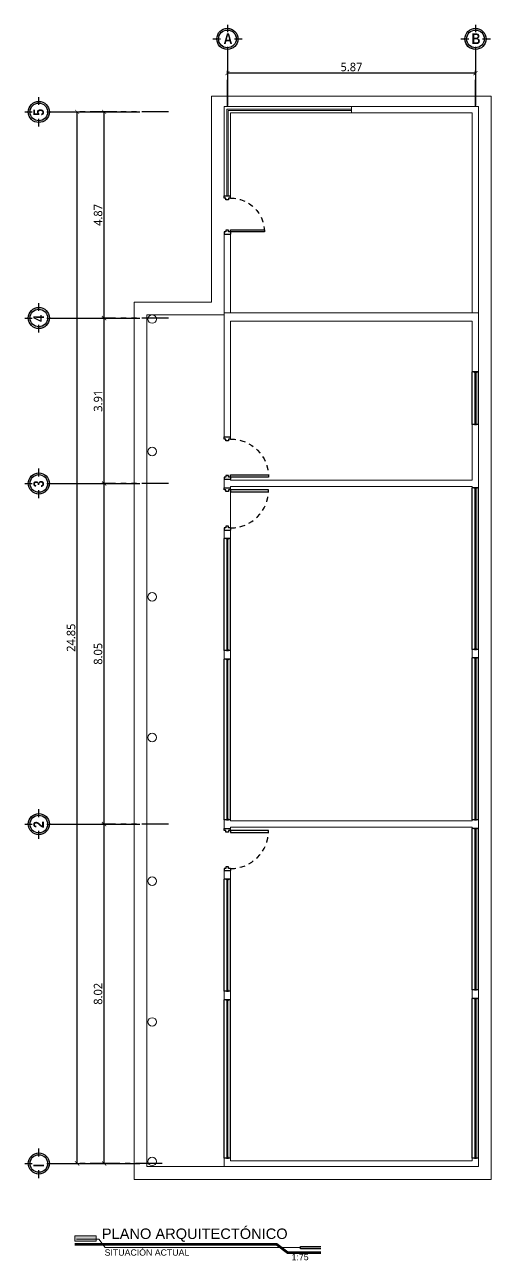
# Model space of a CAD drawing. Header units: inches. Extents: x -3.4 to 66, y -1.3 to 60.3.
# Drawn here: x 0.69 to 11.73, y -1.27 to 27.93 of the extents above; entities that cross this region are included whole.
import ezdxf

# ---------------------------------------------------------------- set-up
doc = ezdxf.new("R2010")
doc.units = ezdxf.units.IN
doc.header["$MEASUREMENT"] = 0
doc.set_wipeout_variables(frame=1)
for name, pattern in [('ACAD_ISO04W100', [30, 24, -3, 0, -3]), ('HIDDEN', [0.375, 0.25, -0.125]), ('PHANTOM2', [1.25, 0.625, -0.125, 0.125, -0.125, 0.125, -0.125])]:
    doc.linetypes.add(name, pattern=pattern)
for name, color, linetype, lineweight in [('.2', 40, 'Continuous', 20), ('.3EJES', 1, 'Continuous', 20), ('muros.15', 6, 'Continuous', 9)]:
    doc.layers.add(name, color=color, linetype=linetype, lineweight=lineweight)
for name, color, linetype in [('07-Ejes', 8, 'Continuous'), ('Puertas F', 5, 'Continuous'), ('Ventanas F', 40, 'Continuous')]:
    doc.layers.add(name, color=color, linetype=linetype)
doc.styles.add('100 dani medio', font='trebuc.ttf', dxfattribs={"height": 2})
doc.styles.add('dani-100Textos', font='techb___.ttf', dxfattribs={"height": 0.25})
doc.styles.add('SWIS', font='swissi.ttf')
doc.dimstyles.new('A100', dxfattribs={"dimscale": 0, "dimtxt": 2.5, "dimasz": 1, "dimexe": 0.5, "dimexo": 0.625, "dimgap": 0.4, "dimtad": 1, "dimdsep": 46, "dimtxsty": '100 dani medio', "dimblk": 'ARCHTICK', "dimcen": 2.5, "dimclrd": 1, "dimclre": 1, "dimclrt": 3, "dimadec": 0, "dimazin": 0, "dimtfac": 1, "dimtmove": 1, "dimatfit": 3, "dimfxl": 1, "dimarcsym": 0})

# ---------------------------------------------------------------- blocks, each defined once
blk = doc.blocks.new('*U27')
blk.add_wipeout([(193.598, 122.767), (192.598, 122.767), (192.598, 122.972), (193.598, 122.972)]).dxf.layer = 'Puertas F'
at = {"layer": 'Puertas F', "color": 6}
blk.add_line((192.598, 122.942), (192.598, 122.792), dxfattribs=at)
at = {"layer": 'Puertas F', "color": 1}
for p, q in [((192.648, 122.942), (192.598, 122.942)), ((192.648, 122.901), (192.648, 122.942)), ((193.548, 122.942), (193.598, 122.942)), ((192.648, 122.792), (192.598, 122.792)), ((192.688, 122.901), (192.648, 122.901)), ((192.648, 122.792), (192.648, 122.838)), ((192.648, 122.838), (192.688, 122.838)), ((192.688, 122.838), (192.688, 122.901))]:
    blk.add_line(p, q, dxfattribs=at)
at = {"color": 1}
blk.add_wipeout([(193.498, 122.792), (193.498, 121.892), (193.548, 121.892), (193.548, 122.792)], dxfattribs=at).dxf.layer = 'Puertas F'
at = {"layer": 'Puertas F', "color": 1}
for p, q in [((193.548, 122.901), (193.548, 122.942)), ((193.508, 122.838), (193.508, 122.901)), ((193.508, 122.901), (193.548, 122.901)), ((193.548, 122.838), (193.508, 122.838)), ((193.548, 122.792), (193.548, 122.838)), ((193.548, 122.792), (193.598, 122.792))]:
    blk.add_line(p, q, dxfattribs=at)
at = {"layer": 'Puertas F', "color": 6}
blk.add_line((193.598, 122.942), (193.598, 122.792), dxfattribs=at)
at = {"layer": 'Puertas F', "color": 1}
blk.add_lwpolyline([(193.498, 122.792), (193.498, 121.892), (193.548, 121.892), (193.548, 122.792)], close=True, dxfattribs=at)
at = {"layer": 'Puertas F', "color": 1, "linetype": 'HIDDEN', "ltscale": 0.5}
blk.add_arc((193.548, 122.792), 0.9, 180, 270, dxfattribs=at)
blk = doc.blocks.new('*U29')
blk.add_wipeout([(214.297, 152.477), (214.297, 152.252), (210.497, 152.252), (210.497, 152.477)]).dxf.layer = 'Ventanas F'
at = {"layer": 'Ventanas F', "color": 1}
for p, q in [((214.28, 152.371), (210.514, 152.371)), ((214.28, 152.352), (210.514, 152.352))]:
    blk.add_line(p, q, dxfattribs=at)
for points in [[(214.297, 152.44), (210.497, 152.44)], [(214.297, 152.29), (210.497, 152.29)]]:
    blk.add_lwpolyline(points, dxfattribs=at)
at = {"layer": 'Ventanas F', "color": 6}
for points in [[(210.497, 152.29), (210.497, 152.44)], [(214.297, 152.29), (214.297, 152.44)]]:
    blk.add_lwpolyline(points, dxfattribs=at)
at = {"layer": 'Ventanas F', "color": 1}
for points in [[(210.497, 152.386), (210.497, 152.34), (210.514, 152.34), (210.514, 152.386)], [(214.297, 152.386), (214.297, 152.34), (214.28, 152.34), (214.28, 152.386)]]:
    blk.add_lwpolyline(points, close=True, dxfattribs=at)
blk = doc.blocks.new('*U30')
blk.add_wipeout([(213.147, 152.477), (213.147, 152.252), (210.497, 152.252), (210.497, 152.477)]).dxf.layer = 'Ventanas F'
at = {"layer": 'Ventanas F', "color": 1}
for p, q in [((213.13, 152.371), (210.514, 152.371)), ((213.13, 152.352), (210.514, 152.352))]:
    blk.add_line(p, q, dxfattribs=at)
for points in [[(213.147, 152.44), (210.497, 152.44)], [(213.147, 152.29), (210.497, 152.29)]]:
    blk.add_lwpolyline(points, dxfattribs=at)
at = {"layer": 'Ventanas F', "color": 6}
for points in [[(210.497, 152.29), (210.497, 152.44)], [(213.147, 152.29), (213.147, 152.44)]]:
    blk.add_lwpolyline(points, dxfattribs=at)
at = {"layer": 'Ventanas F', "color": 1}
for points in [[(210.497, 152.386), (210.497, 152.34), (210.514, 152.34), (210.514, 152.386)], [(213.147, 152.386), (213.147, 152.34), (213.13, 152.34), (213.13, 152.386)]]:
    blk.add_lwpolyline(points, close=True, dxfattribs=at)
blk = doc.blocks.new('*U33')
blk.add_wipeout([(211.737, 152.477), (211.737, 152.252), (210.497, 152.252), (210.497, 152.477)]).dxf.layer = 'Ventanas F'
at = {"layer": 'Ventanas F', "color": 1}
for p, q in [((211.72, 152.371), (210.514, 152.371)), ((211.72, 152.352), (210.514, 152.352))]:
    blk.add_line(p, q, dxfattribs=at)
for points in [[(211.737, 152.44), (210.497, 152.44)], [(211.737, 152.29), (210.497, 152.29)]]:
    blk.add_lwpolyline(points, dxfattribs=at)
at = {"layer": 'Ventanas F', "color": 6}
for points in [[(210.497, 152.29), (210.497, 152.44)], [(211.737, 152.29), (211.737, 152.44)]]:
    blk.add_lwpolyline(points, dxfattribs=at)
at = {"layer": 'Ventanas F', "color": 1}
for points in [[(210.497, 152.386), (210.497, 152.34), (210.514, 152.34), (210.514, 152.386)], [(211.737, 152.386), (211.737, 152.34), (211.72, 152.34), (211.72, 152.386)]]:
    blk.add_lwpolyline(points, close=True, dxfattribs=at)
blk = doc.blocks.new('*U31')
blk.add_wipeout([(214.242, 152.477), (214.242, 152.252), (210.497, 152.252), (210.497, 152.477)]).dxf.layer = 'Ventanas F'
at = {"layer": 'Ventanas F', "color": 1}
for p, q in [((214.225, 152.371), (210.514, 152.371)), ((214.225, 152.352), (210.514, 152.352))]:
    blk.add_line(p, q, dxfattribs=at)
for points in [[(214.242, 152.44), (210.497, 152.44)], [(214.242, 152.29), (210.497, 152.29)]]:
    blk.add_lwpolyline(points, dxfattribs=at)
at = {"layer": 'Ventanas F', "color": 6}
for points in [[(210.497, 152.29), (210.497, 152.44)], [(214.242, 152.29), (214.242, 152.44)]]:
    blk.add_lwpolyline(points, dxfattribs=at)
at = {"layer": 'Ventanas F', "color": 1}
for points in [[(210.497, 152.386), (210.497, 152.34), (210.514, 152.34), (210.514, 152.386)], [(214.242, 152.386), (214.242, 152.34), (214.225, 152.34), (214.225, 152.386)]]:
    blk.add_lwpolyline(points, close=True, dxfattribs=at)
blk = doc.blocks.new('*U28')
blk.add_wipeout([(193.598, 122.767), (192.698, 122.767), (192.698, 122.972), (193.598, 122.972)]).dxf.layer = 'Puertas F'
at = {"layer": 'Puertas F', "color": 6}
blk.add_line((192.698, 122.942), (192.698, 122.792), dxfattribs=at)
at = {"layer": 'Puertas F', "color": 1}
for p, q in [((192.748, 122.942), (192.698, 122.942)), ((192.748, 122.901), (192.748, 122.942)), ((193.548, 122.942), (193.598, 122.942)), ((192.748, 122.792), (192.698, 122.792)), ((192.788, 122.901), (192.748, 122.901)), ((192.748, 122.792), (192.748, 122.838)), ((192.748, 122.838), (192.788, 122.838)), ((192.788, 122.838), (192.788, 122.901))]:
    blk.add_line(p, q, dxfattribs=at)
at = {"color": 1}
blk.add_wipeout([(193.498, 122.792), (193.498, 121.992), (193.548, 121.992), (193.548, 122.792)], dxfattribs=at).dxf.layer = 'Puertas F'
at = {"layer": 'Puertas F', "color": 1}
for p, q in [((193.548, 122.901), (193.548, 122.942)), ((193.508, 122.838), (193.508, 122.901)), ((193.508, 122.901), (193.548, 122.901)), ((193.548, 122.838), (193.508, 122.838)), ((193.548, 122.792), (193.548, 122.838)), ((193.548, 122.792), (193.598, 122.792))]:
    blk.add_line(p, q, dxfattribs=at)
at = {"layer": 'Puertas F', "color": 6}
blk.add_line((193.598, 122.942), (193.598, 122.792), dxfattribs=at)
at = {"layer": 'Puertas F', "color": 1}
blk.add_lwpolyline([(193.498, 122.792), (193.498, 121.992), (193.548, 121.992), (193.548, 122.792)], close=True, dxfattribs=at)
at = {"layer": 'Puertas F', "color": 1, "linetype": 'HIDDEN', "ltscale": 0.5}
blk.add_arc((193.548, 122.792), 0.8, 180, 270, dxfattribs=at)
blk = doc.blocks.new('_ArchTick')
at = {"color": 0, "linetype": 'ByBlock', "const_width": 0.15}
blk.add_lwpolyline([(-0.5, -0.5), (0.5, 0.5)], dxfattribs=at)
blk = doc.blocks.new('*D72')
at = {"layer": 'Defpoints', "color": 0, "transparency": 16777216}
for p in [(5.485, 26.787), (5.485, 25.944), (11.355, 25.944)]:
    blk.add_point(p, dxfattribs=at)
at = {"layer": 'muros.15', "color": 1, "linetype": 'PHANTOM2', "lineweight": -2, "transparency": 16777216}
for p, q in [((5.485, 26.006), (5.485, 26.837)), ((11.355, 26.006), (11.355, 26.837))]:
    blk.add_line(p, q, dxfattribs=at)
at = {"layer": 'muros.15', "color": 1, "lineweight": -2, "transparency": 16777216}
blk.add_line((11.355, 26.787), (5.485, 26.787), dxfattribs=at)
at = {"layer": 'muros.15', "color": 1, "lineweight": -2, "transparency": 16777216, "xscale": 0.1, "yscale": 0.1, "zscale": 0.1, "rotation": 180}
blk.add_blockref('_ArchTick', (5.485, 26.787), dxfattribs=at)
at = {"layer": 'muros.15', "color": 1, "lineweight": -2, "transparency": 16777216, "xscale": 0.1, "yscale": 0.1, "zscale": 0.1}
blk.add_blockref('_ArchTick', (11.355, 26.787), dxfattribs=at)
at = {"layer": 'muros.15', "color": 3, "transparency": 16777216, "insert": (8.42, 26.929), "char_height": 0.2, "attachment_point": 5, "style": '100 dani medio'}
blk.add_mtext('5.87', dxfattribs=at)
blk = doc.blocks.new('*U34')
blk.add_wipeout([(214.317, 152.477), (214.317, 152.252), (210.497, 152.252), (210.497, 152.477)]).dxf.layer = 'Ventanas F'
at = {"layer": 'Ventanas F', "color": 1}
for p, q in [((214.3, 152.371), (210.514, 152.371)), ((214.3, 152.352), (210.514, 152.352))]:
    blk.add_line(p, q, dxfattribs=at)
for points in [[(214.317, 152.44), (210.497, 152.44)], [(214.317, 152.29), (210.497, 152.29)]]:
    blk.add_lwpolyline(points, dxfattribs=at)
at = {"layer": 'Ventanas F', "color": 6}
for points in [[(210.497, 152.29), (210.497, 152.44)], [(214.317, 152.29), (214.317, 152.44)]]:
    blk.add_lwpolyline(points, dxfattribs=at)
at = {"layer": 'Ventanas F', "color": 1}
for points in [[(210.497, 152.386), (210.497, 152.34), (210.514, 152.34), (210.514, 152.386)], [(214.317, 152.386), (214.317, 152.34), (214.3, 152.34), (214.3, 152.386)]]:
    blk.add_lwpolyline(points, close=True, dxfattribs=at)
blk = doc.blocks.new('*U35')
blk.add_wipeout([(214.317, 152.477), (214.317, 152.252), (210.542, 152.252), (210.542, 152.477)]).dxf.layer = 'Ventanas F'
at = {"layer": 'Ventanas F', "color": 1}
for p, q in [((214.3, 152.371), (210.559, 152.371)), ((214.3, 152.352), (210.559, 152.352))]:
    blk.add_line(p, q, dxfattribs=at)
for points in [[(214.317, 152.44), (210.542, 152.44)], [(214.317, 152.29), (210.542, 152.29)]]:
    blk.add_lwpolyline(points, dxfattribs=at)
at = {"layer": 'Ventanas F', "color": 6}
for points in [[(210.542, 152.29), (210.542, 152.44)], [(214.317, 152.29), (214.317, 152.44)]]:
    blk.add_lwpolyline(points, dxfattribs=at)
at = {"layer": 'Ventanas F', "color": 1}
for points in [[(210.542, 152.386), (210.542, 152.34), (210.559, 152.34), (210.559, 152.386)], [(214.317, 152.386), (214.317, 152.34), (214.3, 152.34), (214.3, 152.386)]]:
    blk.add_lwpolyline(points, close=True, dxfattribs=at)
blk = doc.blocks.new('*U36')
blk.add_wipeout([(214.317, 152.477), (214.317, 152.252), (210.487, 152.252), (210.487, 152.477)]).dxf.layer = 'Ventanas F'
at = {"layer": 'Ventanas F', "color": 1}
for p, q in [((214.3, 152.371), (210.504, 152.371)), ((214.3, 152.352), (210.504, 152.352))]:
    blk.add_line(p, q, dxfattribs=at)
for points in [[(214.317, 152.44), (210.487, 152.44)], [(214.317, 152.29), (210.487, 152.29)]]:
    blk.add_lwpolyline(points, dxfattribs=at)
at = {"layer": 'Ventanas F', "color": 6}
for points in [[(210.487, 152.29), (210.487, 152.44)], [(214.317, 152.29), (214.317, 152.44)]]:
    blk.add_lwpolyline(points, dxfattribs=at)
at = {"layer": 'Ventanas F', "color": 1}
for points in [[(210.487, 152.386), (210.487, 152.34), (210.504, 152.34), (210.504, 152.386)], [(214.317, 152.386), (214.317, 152.34), (214.3, 152.34), (214.3, 152.386)]]:
    blk.add_lwpolyline(points, close=True, dxfattribs=at)
blk = doc.blocks.new('eje numero')
at = {"layer": '07-Ejes'}
h = blk.add_hatch(color=1, dxfattribs=at)
h.dxf.hatch_style = 1
h.paths.add_polyline_path([(496.116, 205.549), (496.116, 205.499, -0.414214), (496.366, 205.249), (496.416, 205.249, 0.414214)])
h.paths.add_polyline_path([(495.866, 205.249), (495.816, 205.249, 0.414214), (496.116, 204.949), (496.116, 204.999, -0.414214)])
at = {"layer": '07-Ejes', "color": 1}
for points in [[(496.116, 205.651), (496.116, 205.438)], [(495.701, 205.249), (495.923, 205.249)], [(496.316, 205.249), (496.538, 205.249)]]:
    blk.add_lwpolyline(points, dxfattribs=at)
for radius in [0.3, 0.25]:
    blk.add_circle((496.116, 205.249), radius, dxfattribs=at)
blk = doc.blocks.new('*U60')
at = {"color": 1, "linetype": 'ACAD_ISO04W100', "ltscale": 0.1}
blk.add_lwpolyline([(-0.711, 0), (1.487, 0)], dxfattribs=at)
at = {"layer": '.3EJES', "xscale": 0.8340043413883207, "yscale": 0.8340043413883207, "zscale": 0.8340043413883207, "rotation": 90.00000000000001}
blk.add_blockref('eje numero', (170.278, -413.763), dxfattribs=at)
at = {"style": 'dani-100Textos'}
blk.add_attdef('1', (-0.781, -0.09), '', height=0.25, rotation=90, dxfattribs=at)
blk = doc.blocks.new('*D94')
at = {"layer": 'Defpoints', "color": 0, "transparency": 16777216}
for p in [(2.567, 9.039), (4.15, 9.039), (4, 1.019)]:
    blk.add_point(p, dxfattribs=at)
at = {"layer": 'muros.15', "color": 1, "linetype": 'PHANTOM2', "lineweight": -2, "transparency": 16777216}
for p, q in [((4.087, 9.039), (2.517, 9.039)), ((3.937, 1.019), (2.517, 1.019))]:
    blk.add_line(p, q, dxfattribs=at)
at = {"layer": 'muros.15', "color": 1, "lineweight": -2, "transparency": 16777216}
blk.add_line((2.567, 1.019), (2.567, 9.039), dxfattribs=at)
at = {"layer": 'muros.15', "color": 1, "lineweight": -2, "transparency": 16777216, "xscale": 0.1, "yscale": 0.1, "zscale": 0.1}
for p, rotation in [((2.567, 9.039), 90), ((2.567, 1.019), 270)]:
    blk.add_blockref('_ArchTick', p, dxfattribs=dict(at, rotation=rotation))
at = {"layer": 'muros.15', "color": 3, "transparency": 16777216, "insert": (2.425, 5.029), "char_height": 0.2, "attachment_point": 5, "rotation": 90, "style": '100 dani medio'}
blk.add_mtext('8.02', dxfattribs=at)
blk = doc.blocks.new('*D95')
at = {"layer": 'Defpoints', "color": 0, "transparency": 16777216}
for p in [(2.567, 17.089), (4.15, 17.089), (4.15, 9.039)]:
    blk.add_point(p, dxfattribs=at)
at = {"layer": 'muros.15', "color": 1, "linetype": 'PHANTOM2', "lineweight": -2, "transparency": 16777216}
for p, q in [((4.087, 17.089), (2.517, 17.089)), ((4.087, 9.039), (2.517, 9.039))]:
    blk.add_line(p, q, dxfattribs=at)
at = {"layer": 'muros.15', "color": 1, "lineweight": -2, "transparency": 16777216}
blk.add_line((2.567, 9.039), (2.567, 17.089), dxfattribs=at)
at = {"layer": 'muros.15', "color": 1, "lineweight": -2, "transparency": 16777216, "xscale": 0.1, "yscale": 0.1, "zscale": 0.1}
for p, rotation in [((2.567, 17.089), 90), ((2.567, 9.039), 270)]:
    blk.add_blockref('_ArchTick', p, dxfattribs=dict(at, rotation=rotation))
at = {"layer": 'muros.15', "color": 3, "transparency": 16777216, "insert": (2.425, 13.064), "char_height": 0.2, "attachment_point": 5, "rotation": 90, "style": '100 dani medio'}
blk.add_mtext('8.05', dxfattribs=at)
blk = doc.blocks.new('*D96')
at = {"layer": 'Defpoints', "color": 0, "transparency": 16777216}
for p in [(2.567, 20.999), (4.15, 20.999), (4.15, 17.089)]:
    blk.add_point(p, dxfattribs=at)
at = {"layer": 'muros.15', "color": 1, "linetype": 'PHANTOM2', "lineweight": -2, "transparency": 16777216}
for p, q in [((4.087, 20.999), (2.517, 20.999)), ((4.087, 17.089), (2.517, 17.089))]:
    blk.add_line(p, q, dxfattribs=at)
at = {"layer": 'muros.15', "color": 1, "lineweight": -2, "transparency": 16777216}
blk.add_line((2.567, 17.089), (2.567, 20.999), dxfattribs=at)
at = {"layer": 'muros.15', "color": 1, "lineweight": -2, "transparency": 16777216, "xscale": 0.1, "yscale": 0.1, "zscale": 0.1}
for p, rotation in [((2.567, 20.999), 90), ((2.567, 17.089), 270)]:
    blk.add_blockref('_ArchTick', p, dxfattribs=dict(at, rotation=rotation))
at = {"layer": 'muros.15', "color": 3, "transparency": 16777216, "insert": (2.425, 19.044), "char_height": 0.2, "attachment_point": 5, "rotation": 90, "style": '100 dani medio'}
blk.add_mtext('3.91', dxfattribs=at)
blk = doc.blocks.new('*D97')
at = {"layer": 'Defpoints', "color": 0, "transparency": 16777216}
for p in [(2.567, 25.869), (4.15, 25.869), (4.15, 20.999)]:
    blk.add_point(p, dxfattribs=at)
at = {"layer": 'muros.15', "color": 1, "linetype": 'PHANTOM2', "lineweight": -2, "transparency": 16777216}
for p, q in [((4.087, 25.869), (2.517, 25.869)), ((4.087, 20.999), (2.517, 20.999))]:
    blk.add_line(p, q, dxfattribs=at)
at = {"layer": 'muros.15', "color": 1, "lineweight": -2, "transparency": 16777216}
blk.add_line((2.567, 20.999), (2.567, 25.869), dxfattribs=at)
at = {"layer": 'muros.15', "color": 1, "lineweight": -2, "transparency": 16777216, "xscale": 0.1, "yscale": 0.1, "zscale": 0.1}
for p, rotation in [((2.567, 25.869), 90), ((2.567, 20.999), 270)]:
    blk.add_blockref('_ArchTick', p, dxfattribs=dict(at, rotation=rotation))
at = {"layer": 'muros.15', "color": 3, "transparency": 16777216, "insert": (2.425, 23.434), "char_height": 0.2, "attachment_point": 5, "rotation": 90, "style": '100 dani medio'}
blk.add_mtext('4.87', dxfattribs=at)
blk = doc.blocks.new('*D98')
at = {"layer": 'Defpoints', "color": 0, "transparency": 16777216}
for p in [(1.927, 25.869), (2.927, 25.869), (2.927, 1.019)]:
    blk.add_point(p, dxfattribs=at)
at = {"layer": 'muros.15', "color": 1, "linetype": 'PHANTOM2', "lineweight": -2, "transparency": 16777216}
for p, q in [((2.865, 25.869), (1.877, 25.869)), ((2.865, 1.019), (1.877, 1.019))]:
    blk.add_line(p, q, dxfattribs=at)
at = {"layer": 'muros.15', "color": 1, "lineweight": -2, "transparency": 16777216}
blk.add_line((1.927, 1.019), (1.927, 25.869), dxfattribs=at)
at = {"layer": 'muros.15', "color": 1, "lineweight": -2, "transparency": 16777216, "xscale": 0.1, "yscale": 0.1, "zscale": 0.1}
for p, rotation in [((1.927, 25.869), 90), ((1.927, 1.019), 270)]:
    blk.add_blockref('_ArchTick', p, dxfattribs=dict(at, rotation=rotation))
at = {"layer": 'muros.15', "color": 3, "transparency": 16777216, "insert": (1.785, 13.444), "char_height": 0.2, "attachment_point": 5, "rotation": 90, "style": '100 dani medio'}
blk.add_mtext('24.85', dxfattribs=at)
blk = doc.blocks.new('*U68')
at = {"color": 1, "linetype": 'ACAD_ISO04W100', "ltscale": 0.1}
blk.add_lwpolyline([(0, 0.711), (0, -0.673)], dxfattribs=at)
at = {"layer": '.3EJES', "xscale": 0.8340043413883207, "yscale": 0.8340043413883207, "zscale": 0.8340043413883207}
blk.add_blockref('eje numero', (-413.763, -170.278), dxfattribs=at)
at = {"style": 'dani-100Textos'}
blk.add_attdef('1', (-0.09, 0.781), '', height=0.25, dxfattribs=at)
blk = doc.blocks.new('*U67')
at = {"color": 1, "linetype": 'ACAD_ISO04W100', "ltscale": 0.1}
blk.add_lwpolyline([(0, 0.711), (0, -0.673)], dxfattribs=at)
at = {"layer": '.3EJES', "xscale": 0.8340043413883207, "yscale": 0.8340043413883207, "zscale": 0.8340043413883207}
blk.add_blockref('eje numero', (-413.763, -170.278), dxfattribs=at)
at = {"style": 'dani-100Textos'}
blk.add_attdef('1', (-0.09, 0.78), '', height=0.25, dxfattribs=at)
blk = doc.blocks.new('*U70')
at = {"layer": '.2'}
h = blk.add_hatch(color=3, dxfattribs=at)
h.dxf.hatch_style = 1
h.paths.add_polyline_path([(0.406, 0.105), (0, 0.105), (0, 0.052), (0.406, 0.052)])
h.paths.add_polyline_path([(0.406, 0.052), (0, 0.052), (0, 0.027), (0.406, 0.027)])
h.paths.add_polyline_path([(0.406, 0.027), (0, 0.027), (0, 0), (0.406, 0)])
at = {"linetype": 'ByBlock', "ltscale": 0.5}
blk.add_hatch(color=3, dxfattribs=at).paths.add_polyline_path([(4.314, -0.098), (4.314, -0.143), (4.708, -0.143), (4.708, -0.098)])
at = {"layer": '.2'}
blk.add_lwpolyline([(0.406, 0), (0, 0), (0, 0.105), (0.406, 0.105)], close=True, dxfattribs=at)
blk.add_lwpolyline([(4.314, -0.12), (0.578, -0.12), (0.458, 0.04), (0.03, 0.04)], dxfattribs=at)
at = {"color": 1, "linetype": 'ByBlock', "ltscale": 0.5}
for p, q in [((0, -0.042), (3.861, -0.042)), ((0, -0.067), (3.856, -0.067)), ((3.856, -0.067), (4.066, -0.225)), ((3.856, -0.067), (4.066, -0.225)), ((3.861, -0.042), (4.071, -0.2)), ((3.861, -0.042), (4.071, -0.2)), ((4.066, -0.225), (4.708, -0.225)), ((4.066, -0.225), (4.708, -0.225)), ((4.071, -0.2), (4.708, -0.2)), ((4.071, -0.2), (4.708, -0.2))]:
    blk.add_line(p, q, dxfattribs=at)
at = {"color": 3, "linetype": 'ByBlock'}
for p, q in [((4.314, -0.143), (4.314, -0.098)), ((4.314, -0.098), (4.708, -0.098)), ((4.708, -0.143), (4.314, -0.143))]:
    blk.add_line(p, q, dxfattribs=at)
at = {"color": 2, "style": 'SWIS'}
for tag, p, height in [('TITULO', (0.515, 0.044), 0.2), ('AMBIENTE', (0.568, -0.275), 0.12), ('ESCALA', (4.145, -0.362), 0.12)]:
    blk.add_attdef(tag, p, '', height=height, dxfattribs=at)

msp = doc.modelspace()

# ---------------------------------------------------------------- linework, layer by layer
at = {"layer": 'muros.15', "color": 1}
msp.add_lwpolyline([(3.28, 0.644), (3.28, 21.374), (5.11, 21.374), (5.11, 26.244), (11.73, 26.244), (11.73, 0.644)], close=True, dxfattribs=at)
at = {"layer": 'muros.15', "color": 3}
for points in [[(11.43, 21.124), (11.43, 25.994), (8.42, 25.994)], [(8.42, 25.844), (8.42, 25.994)], [(8.42, 25.844), (11.28, 25.844), (11.28, 21.124)], [(5.41, 23.884), (5.41, 21.124)], [(5.56, 21.124), (5.56, 23.884)]]:
    msp.add_lwpolyline(points, dxfattribs=at)
at = {"layer": 'muros.15', "color": 1}
msp.add_lwpolyline([(5.41, 0.944), (3.58, 0.944), (3.58, 21.074), (5.41, 21.074)], dxfattribs=at)
at = {"layer": 'muros.15'}
for points in [[(5.41, 21.124), (5.41, 0.944), (11.43, 0.944), (11.43, 21.124)], [(11.28, 20.924), (5.56, 20.924), (5.56, 17.164), (11.28, 17.164)], [(11.28, 8.964), (11.28, 1.084), (5.56, 1.084), (5.56, 8.964)]]:
    msp.add_lwpolyline(points, close=True, dxfattribs=at)
for points in [[(5.41, 21.074), (5.41, 20.924)], [(11.43, 21.124), (11.43, 20.924)]]:
    msp.add_lwpolyline(points, dxfattribs=at)
at = {"layer": 'muros.15', "color": 8}
for points in [[(11.28, 9.139), (11.43, 9.139)], [(11.28, 8.939), (11.43, 8.939)], [(11.28, 1.144), (11.43, 1.144)], [(11.28, 0.944), (11.43, 0.944)]]:
    msp.add_lwpolyline(points, dxfattribs=at)
at = {"layer": 'muros.15', "color": 1}
for centre, radius in [((3.705, 20.974), 0.1), ((3.705, 17.844), 0.1), ((3.705, 14.409), 0.101), ((3.705, 11.084), 0.101), ((3.705, 7.689), 0.101), ((3.705, 4.364), 0.101), ((3.705, 1.069), 0.101)]:
    msp.add_circle(centre, radius, dxfattribs=at)

# ---------------------------------------------------------------- block references
for name, p, values in [('*U68', (5.485, 26.694), {'1': 'A'}), ('*U67', (11.355, 26.694), {'1': 'B'}), ('*U60', (1.923, 25.869), {'1': '5'}), ('*U60', (1.923, 20.999), {'1': '4'}), ('*U60', (1.923, 17.089), {'1': '3'}), ('*U60', (1.923, 9.039), {'1': '2'}), ('*U60', (1.923, 1.019), {'1': 'I'})]:
    msp.add_blockref(name, p).add_auto_attribs(values)
at = {"color": 2, "xscale": 1.236689219636996, "yscale": 1.236689219636996, "zscale": 1.236689219636996}
msp.add_blockref('*U70', (1.877, -0.819), dxfattribs=at).add_auto_attribs({'TITULO': 'PLANO ARQUITECTÓNICO', 'AMBIENTE': 'SITUACIÓN ACTUAL', 'ESCALA': '1:75'})

# ---------------------------------------------------------------- dimensions: what is measured, and where the dimension line sits
at = {"layer": 'muros.15', "color": 8}
dim = msp.add_linear_dim(base=(5.485, 26.787), p1=(11.355, 25.944), p2=(5.485, 25.944), dimstyle='A100', dxfattribs=at)
dim.commit()
dim.dimension.update_dxf_attribs({"geometry": '*D72', "text_midpoint": (8.42, 26.929)})
for base, p1, p2, picture, middle in [((1.927, 25.869), (2.927, 1.019), (2.927, 25.869), '*D98', (1.785, 13.444)), ((2.567, 25.869), (4.15, 20.999), (4.15, 25.869), '*D97', (2.425, 23.434)), ((2.567, 20.999), (4.15, 17.089), (4.15, 20.999), '*D96', (2.425, 19.044)), ((2.567, 17.089), (4.15, 9.039), (4.15, 17.089), '*D95', (2.425, 13.064)), ((2.567, 9.039), (4, 1.019), (4.15, 9.039), '*D94', (2.425, 5.029))]:
    dim = msp.add_linear_dim(base=base, p1=p1, p2=p2, angle=90, dimstyle='A100', dxfattribs=at)
    dim.commit()
    dim.dimension.update_dxf_attribs({"geometry": picture, "text_midpoint": middle})

# ---------------------------------------------------------------- next in the draw order: block references
at = {"color": 1, "xscale": -1, "rotation": 90}
for name, p in [('*U28', (128.352, 216.582)), ('*U27', (128.352, 210.787))]:
    msp.add_blockref(name, p, dxfattribs=at)
at = {"xscale": -1, "rotation": 90}
for name, p in [('*U33', (163.72, 230.221)), ('*U34', (163.72, 219.436)), ('*U30', (157.85, 218.236)), ('*U31', (157.85, 215.386)), ('*U35', (163.72, 215.461))]:
    msp.add_blockref(name, p, dxfattribs=at)
at = {"color": 1, "rotation": 90.00000000000001}
for p in [(128.352, -176.609), (128.352, -184.659)]:
    msp.add_blockref('*U27', p, dxfattribs=at)

# ---------------------------------------------------------------- next in the draw order: linework, layer by layer
at = {"layer": 'muros.15', "color": 3}
for points in [[(8.42, 25.994), (5.41, 25.994), (5.41, 23.884)], [(8.42, 25.844), (5.56, 25.844), (5.56, 23.884)]]:
    msp.add_lwpolyline(points, dxfattribs=at)
at = {"layer": 'muros.15', "color": 1}
for points in [[(8.42, 25.934), (5.47, 25.934), (5.47, 23.884)], [(8.42, 25.904), (5.5, 25.904), (5.5, 23.884)]]:
    msp.add_lwpolyline(points, dxfattribs=at)
at = {"layer": 'muros.15'}
msp.add_lwpolyline([(11.28, 17.014), (11.28, 9.114), (5.56, 9.114), (5.56, 17.014)], close=True, dxfattribs=at)

# ---------------------------------------------------------------- next in the draw order: block references
at = {"xscale": -1, "rotation": 90}
for name, p in [('*U34', (163.72, 227.486)), ('*U30', (157.85, 226.286)), ('*U29', (157.85, 223.436)), ('*U36', (163.72, 223.456))]:
    msp.add_blockref(name, p, dxfattribs=at)

doc.saveas('drawing.dxf')
